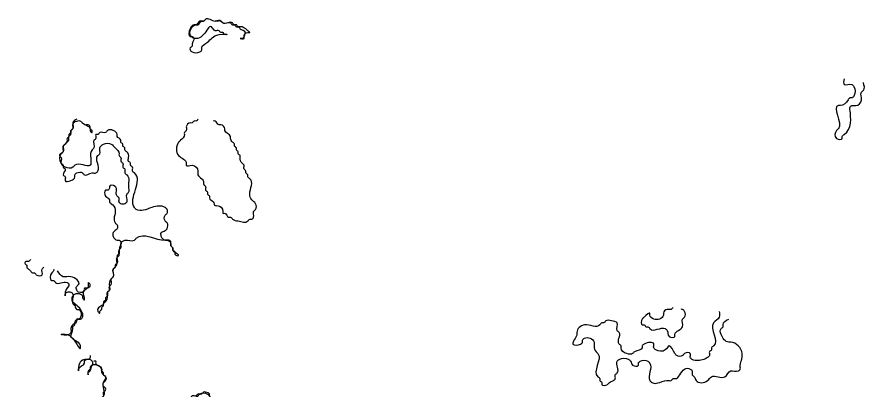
# Model space of a CAD drawing. Header units: metres. Extents: x 0 to 100, y 0 to 141.
# Drawn here: x 85.05 to 96.07, y 22.33 to 27.18 of the extents above; entities that cross this region are included whole.
import ezdxf

# ---------------------------------------------------------------- set-up
doc = ezdxf.new("R2010")
doc.units = ezdxf.units.M

msp = doc.modelspace()

# ---------------------------------------------------------------- linework, layer by layer
for points in [[(87.5, 27.15), (87.475, 27.125), (87.425, 27.125), (87.375, 27.075), (87.35, 27.075), (87.3, 27.025), (87.3, 26.925), (87.325, 26.925), (87.35, 26.9), (87.325, 26.825), (87.325, 26.8), (87.3, 26.775), (87.3, 26.75), (87.325, 26.725), (87.425, 26.725), (87.45, 26.75), (87.45, 26.775), (87.525, 26.85), (87.675, 26.95), (87.775, 26.95), (87.75, 26.95), (87.725, 26.975), (87.7, 26.975), (87.675, 27), (87.625, 27), (87.575, 27.05), (87.475, 26.95), (87.4, 26.9), (87.35, 26.9), (87.3, 26.95), (87.3, 27), (87.375, 27.075), (87.4, 27.075), (87.45, 27.125), (87.475, 27.125), (87.5, 27.15), (87.625, 27.125), (87.7, 27.125), (87.725, 27.1), (87.825, 27.1), (87.85, 27.075), (87.875, 27.075), (87.9, 27.05), (87.925, 27.05), (87.95, 27.025), (88, 27), (88, 26.925), (87.975, 26.9), (87.95, 26.9), (88, 26.9), (88, 26.925), (88.05, 26.975), (88.075, 26.975), (88.05, 27), (87.95, 27.05), (87.925, 27.05), (87.9, 27.075), (87.875, 27.075), (87.85, 27.1), (87.725, 27.1), (87.7, 27.125), (87.625, 27.125)], [(95.8, 26.375), (95.8, 26.3), (95.9, 26.3), (95.925, 26.275), (95.925, 26.15), (95.9, 26.125), (95.875, 26.125), (95.85, 26.1), (95.75, 26.025), (95.725, 26.025), (95.725, 25.725), (95.7, 25.7), (95.7, 25.6), (95.775, 25.6), (95.775, 25.625), (95.8, 25.65), (95.875, 25.975), (95.875, 26), (95.9, 26.025), (95.95, 26.025), (96.025, 26.1), (96.025, 26.2), (96.05, 26.225), (96.05, 26.325)], [(85.825, 25.85), (85.775, 25.8), (85.775, 25.725), (85.75, 25.7), (85.75, 25.675), (85.725, 25.65), (85.725, 25.625), (85.7, 25.6), (85.7, 25.575), (85.675, 25.525), (85.65, 25.5), (85.65, 25.425), (85.6, 25.375), (85.625, 25.35), (85.625, 25.275), (85.65, 25.25), (85.65, 25.225), (85.675, 25.2), (85.65, 25.125), (85.675, 25.1), (85.675, 25.05), (85.75, 25.05), (85.8, 25.1), (85.8, 25.125), (85.825, 25.15), (85.9, 25.15), (85.925, 25.125), (86.025, 25.15), (86.075, 25.15), (86.1, 25.175), (86.1, 25.375), (86.125, 25.4), (86.125, 25.475), (86.175, 25.525), (86.275, 25.525), (86.325, 25.475), (86.375, 25.4), (86.375, 25.375), (86.4, 25.35), (86.4, 25.3), (86.425, 25.275), (86.425, 25.225), (86.45, 25.2), (86.45, 25.15), (86.475, 25.125), (86.5, 24.95), (86.5, 24.9), (86.475, 24.875), (86.475, 24.775), (86.45, 24.75), (86.4, 24.75), (86.375, 24.775), (86.375, 24.825), (86.35, 24.85), (86.325, 24.975), (86.25, 24.975), (86.25, 24.95), (86.225, 24.925), (86.2, 24.925), (86.2, 24.85), (86.25, 24.8), (86.25, 24.775), (86.275, 24.75), (86.325, 24.675), (86.325, 24.5), (86.35, 24.475), (86.35, 24.425), (86.3, 24.375), (86.3, 24.325), (86.35, 24.275), (86.375, 24.275), (86.4, 24.25), (86.375, 24.15), (86.375, 24.1), (86.35, 24.075), (86.35, 23.975), (86.325, 23.95), (86.325, 23.925), (86.3, 23.9), (86.3, 23.8), (86.275, 23.775), (86.25, 23.675), (86.25, 23.625), (86.225, 23.6), (86.225, 23.55), (86.2, 23.525), (86.2, 23.5), (86.175, 23.475), (86.175, 23.45), (86.15, 23.425), (86.1, 23.35), (86.125, 23.325), (86.125, 23.35), (86.15, 23.375), (86.15, 23.4), (86.175, 23.425), (86.175, 23.45), (86.2, 23.475), (86.225, 23.55), (86.225, 23.6), (86.25, 23.625), (86.25, 23.675), (86.275, 23.7), (86.275, 23.775), (86.3, 23.8), (86.3, 23.9), (86.325, 23.925), (86.35, 23.975), (86.35, 24.05), (86.375, 24.075), (86.375, 24.15), (86.4, 24.175), (86.4, 24.225), (86.45, 24.275), (86.575, 24.275), (86.6, 24.3), (86.975, 24.275), (87, 24.275), (87.05, 24.225), (87.05, 24.2), (87.075, 24.175), (87.075, 24.15), (87.1, 24.125), (87.1, 24.1), (87.125, 24.075), (87.15, 24.075), (87.075, 24.15), (87.075, 24.175), (87.05, 24.2), (87.05, 24.25), (87.025, 24.275), (86.975, 24.275), (86.925, 24.325), (86.925, 24.375), (86.975, 24.4), (87, 24.425), (87, 24.5), (86.975, 24.525), (86.975, 24.6), (87, 24.625), (87, 24.675), (86.975, 24.7), (86.8, 24.7), (86.6, 24.675), (86.575, 24.7), (86.575, 25.15), (86.55, 25.175), (86.55, 25.225), (86.525, 25.25), (86.525, 25.275), (86.5, 25.3), (86.5, 25.35), (86.475, 25.425), (86.45, 25.45), (86.45, 25.475), (86.425, 25.5), (86.425, 25.525), (86.4, 25.55), (86.4, 25.575), (86.35, 25.625), (86.35, 25.65), (86.225, 25.7), (86.2, 25.675), (86.125, 25.675), (86.1, 25.65), (86.075, 25.65), (86.075, 25.6), (86.05, 25.575), (86.05, 25.475), (86.025, 25.45), (86, 25.25), (85.8, 25.25), (85.775, 25.225), (85.675, 25.225), (85.625, 25.275), (85.625, 25.4), (85.65, 25.425), (85.65, 25.5), (85.675, 25.525), (85.725, 25.6), (85.725, 25.625), (85.75, 25.65), (85.75, 25.7), (85.775, 25.725), (85.775, 25.775), (85.825, 25.825), (85.875, 25.825), (85.9, 25.8), (86, 25.725), (86, 25.7), (86.025, 25.675), (86.025, 25.7), (86, 25.725), (86, 25.75), (85.975, 25.775), (85.95, 25.775)], [(87.4, 25.85), (87.375, 25.825), (87.35, 25.825), (87.325, 25.8), (87.3, 25.8), (87.25, 25.75), (87.25, 25.7), (87.225, 25.675), (87.225, 25.65), (87.175, 25.575), (87.15, 25.55), (87.15, 25.375), (87.25, 25.275), (87.25, 25.25), (87.325, 25.25), (87.4, 25.175), (87.4, 25.125), (87.45, 25.075), (87.475, 25.025), (87.475, 25), (87.5, 24.975), (87.5, 24.925), (87.525, 24.9), (87.525, 24.875), (87.55, 24.85), (87.55, 24.825), (87.6, 24.775), (87.625, 24.725), (87.65, 24.725), (87.725, 24.65), (87.725, 24.625), (87.75, 24.625), (87.8, 24.575), (87.825, 24.575), (87.85, 24.55), (87.925, 24.525), (88.05, 24.525), (88.075, 24.55), (88.1, 24.55), (88.125, 24.575), (88.125, 24.65), (88.15, 24.675), (88.15, 24.75), (88.1, 24.8), (88.075, 24.875), (88.075, 25.075), (88.05, 25.1), (88.05, 25.125), (88.025, 25.15), (88.025, 25.175), (88, 25.2), (88, 25.25), (87.975, 25.275), (87.95, 25.35), (87.95, 25.375), (87.925, 25.4), (87.925, 25.425), (87.9, 25.45), (87.9, 25.475), (87.875, 25.5), (87.875, 25.525), (87.85, 25.55), (87.825, 25.6), (87.825, 25.625), (87.75, 25.7), (87.75, 25.725), (87.7, 25.775), (87.675, 25.775), (87.625, 25.825), (87.6, 25.825)], [(85.225, 24.025), (85.2, 24), (85.175, 24), (85.15, 23.975), (85.175, 23.95), (85.175, 23.925), (85.2, 23.9), (85.225, 23.875), (85.25, 23.85), (85.275, 23.85), (85.3, 23.825), (85.375, 23.825), (85.375, 23.9), (85.4, 23.925)], [(85.525, 23.9), (85.525, 23.875), (85.5, 23.85), (85.5, 23.75), (85.525, 23.75), (85.55, 23.725), (85.7, 23.725), (85.725, 23.7), (85.675, 23.6), (85.675, 23.55), (85.675, 23.575), (85.7, 23.6), (85.75, 23.6), (85.775, 23.575), (85.775, 23.45), (85.8, 23.425), (85.825, 23.375), (85.85, 23.375), (85.875, 23.35), (85.875, 23.275), (85.85, 23.25), (85.825, 23.25), (85.825, 23.225), (85.775, 23.175), (85.75, 23.125), (85.75, 23.075), (85.725, 23.05), (85.625, 23.05), (85.7, 23.05), (85.875, 22.875), (85.875, 22.9), (85.75, 23.025), (85.775, 23.125), (85.775, 23.15), (85.8, 23.175), (85.8, 23.2), (85.85, 23.25), (85.875, 23.25), (85.9, 23.275), (85.9, 23.325), (85.8, 23.45), (85.775, 23.475), (85.775, 23.55), (85.8, 23.575), (85.875, 23.575), (85.9, 23.55), (85.9, 23.525), (85.925, 23.5), (85.925, 23.525), (85.925, 23.625), (86, 23.7), (85.975, 23.725), (85.975, 23.675), (85.95, 23.65), (85.925, 23.65), (85.925, 23.625), (85.85, 23.6), (85.825, 23.625), (85.825, 23.675), (85.85, 23.7), (85.75, 23.8), (85.65, 23.8), (85.575, 23.875)], [(93.575, 23.4), (93.55, 23.375), (93.5, 23.375), (93.45, 23.325), (93.45, 23.3), (93.4, 23.25), (93.325, 23.25), (93.275, 23.3), (93.275, 23.325), (93.2, 23.275), (93.175, 23.25), (93.175, 23.175), (93.2, 23.175), (93.225, 23.15), (93.25, 23.15), (93.275, 23.125), (93.475, 23.125), (93.5, 23.1), (93.525, 23.025), (93.6, 23.025), (93.6, 23.05), (93.7, 23.15), (93.7, 23.25), (93.725, 23.275), (93.725, 23.35), (93.7, 23.375), (93.675, 23.375)], [(94.175, 23.35), (94.175, 23.275), (94.1, 23.2), (94.1, 22.9), (94.075, 22.875), (94.075, 22.85), (94.05, 22.825), (94.05, 22.775), (94.025, 22.75), (93.975, 22.725), (93.825, 22.725), (93.8, 22.75), (93.8, 22.8), (93.725, 22.8), (93.7, 22.775), (93.625, 22.775), (93.6, 22.8), (93.525, 22.9), (93.475, 22.85), (93.35, 22.85), (93.325, 22.875), (93.325, 22.925), (93.2, 22.925), (93.175, 22.9), (93.175, 22.875), (93.075, 22.825), (93.05, 22.8), (92.975, 22.8), (92.9, 22.875), (92.9, 22.9), (92.875, 22.925), (92.875, 23.075), (92.85, 23.1), (92.85, 23.2), (92.775, 23.225), (92.7, 23.225), (92.675, 23.2), (92.65, 23.2), (92.625, 23.175), (92.425, 23.175), (92.325, 23.075), (92.325, 23.05), (92.275, 22.925), (92.375, 22.925), (92.4, 22.95), (92.4, 22.975), (92.425, 23), (92.5, 23), (92.55, 22.95), (92.55, 22.9), (92.575, 22.825), (92.6, 22.8), (92.6, 22.5), (92.625, 22.475), (92.625, 22.45), (92.65, 22.425), (92.65, 22.4), (92.725, 22.4), (92.75, 22.425), (92.8, 22.45), (92.825, 22.475), (92.825, 22.525), (92.85, 22.55), (92.85, 22.7), (92.875, 22.725), (93, 22.725), (93.025, 22.7), (93.05, 22.65), (93.125, 22.65), (93.125, 22.675), (93.15, 22.7), (93.25, 22.7), (93.275, 22.675), (93.275, 22.45), (93.3, 22.425), (93.525, 22.45), (93.55, 22.45), (93.575, 22.475), (93.6, 22.475), (93.725, 22.6), (93.8, 22.6), (93.825, 22.575), (93.825, 22.525), (93.85, 22.5), (93.875, 22.45), (94.025, 22.45), (94.075, 22.5), (94.25, 22.5), (94.325, 22.575), (94.425, 22.575), (94.45, 22.6), (94.45, 22.625), (94.475, 22.8), (94.325, 22.95), (94.3, 22.95), (94.2, 23.05), (94.2, 23.125), (94.225, 23.15), (94.225, 23.175), (94.3, 23.25)], [(86, 22.775), (86, 22.75), (85.975, 22.725), (85.95, 22.725), (85.85, 22.625), (85.85, 22.575), (85.85, 22.6), (85.925, 22.675), (85.925, 22.7), (86, 22.725), (86.025, 22.7), (86.025, 22.65), (86, 22.625), (86, 22.6), (85.975, 22.575), (85.975, 22.525), (85.975, 22.55), (86, 22.575), (86.025, 22.65), (86.1, 22.65), (86.15, 22.6), (86.15, 22.55), (86.2, 22.5), (86.2, 22.45), (86.175, 22.425), (86.175, 22.25), (86.15, 22.225), (86.125, 22.175), (86.125, 22.15), (86.1, 22.125), (86.1, 22.1), (86.075, 22.075), (86.075, 22.05), (85.925, 21.9), (85.875, 21.9), (85.8, 21.825), (85.725, 21.775), (85.7, 21.775), (85.675, 21.75), (85.6, 21.75), (85.575, 21.725), (85.55, 21.725), (85.55, 21.65), (85.525, 21.625), (85.525, 21.6), (85.5, 21.5), (85.625, 21.5), (85.65, 21.475), (85.65, 21.425), (85.625, 21.4), (85.475, 21.4), (85.45, 21.425), (85.45, 21.45), (85.4, 21.4), (85.35, 21.375), (85.3, 21.375), (85.275, 21.35), (85.225, 21.35), (85.2, 21.375), (85.2, 21.425), (85.25, 21.475), (85.275, 21.475), (85.375, 21.575), (85.4, 21.625), (85.4, 21.65), (85.425, 21.675), (85.425, 21.725), (85.475, 21.775), (85.5, 21.775), (85.475, 21.8), (85.475, 21.825), (85.45, 21.85), (85.4, 21.925), (85.4, 21.95), (85.375, 21.975), (85.35, 21.975), (85.275, 22.05), (85.1, 22.05), (85.075, 22.075), (85.075, 22.15), (85.075, 22.175), (85.075, 22.1), (85.05, 22.075), (85.075, 22.05), (85.25, 22.05), (85.325, 21.975), (85.35, 21.975), (85.425, 21.9), (85.425, 21.875), (85.45, 21.75), (85.425, 21.725), (85.425, 21.7), (85.4, 21.675), (85.4, 21.65), (85.375, 21.625), (85.375, 21.6), (85.25, 21.475), (85.225, 21.475), (85.2, 21.425), (85.175, 21.4), (85.125, 21.4), (85.1, 21.375), (85.1, 21.3), (85.125, 21.3), (85.15, 21.275), (85.175, 21.275), (85.225, 21.325), (85.275, 21.35), (85.3, 21.35), (85.325, 21.375), (85.35, 21.375), (85.375, 21.4), (85.475, 21.4), (85.5, 21.375), (85.575, 21.375), (85.6, 21.4), (85.65, 21.45), (85.675, 21.475), (85.825, 21.475), (85.85, 21.45), (85.85, 21.4), (86, 21.25), (86, 21.225), (86.025, 21.225), (86.05, 21.2), (86.025, 21.125), (86.025, 21.025), (86, 21), (86, 20.875), (85.975, 20.85), (85.975, 20.775), (85.95, 20.75), (85.95, 20.725), (85.925, 20.7), (85.75, 20.5), (85.725, 20.5), (85.7, 20.475), (85.675, 20.475), (85.65, 20.45), (85.625, 20.45), (85.725, 20.45), (85.725, 20.475), (85.75, 20.5), (85.925, 20.65), (85.925, 20.675), (85.95, 20.7), (85.95, 20.725), (85.975, 20.75), (85.975, 20.85), (86, 20.875), (86, 21), (86.025, 21.025), (86.05, 21.125), (86.05, 21.15), (86.075, 21.175), (86.075, 21.2), (86.125, 21.25), (86.125, 21.275), (86.175, 21.325), (86.175, 21.35), (86.475, 21.625), (86.675, 21.825), (86.7, 21.825), (86.775, 21.9), (86.8, 21.9), (86.875, 21.975), (86.9, 21.975), (86.975, 22.05), (87, 22.05), (87.075, 22.1), (87.125, 22.15), (87.175, 22.15), (87.2, 22.175), (87.225, 22.175), (87.25, 22.2), (87.275, 22.2), (87.3, 22.225), (87.325, 22.225), (87.4, 22.25), (87.425, 22.275), (87.525, 22.275), (87.55, 22.25), (87.55, 22.025), (87.525, 22), (87.525, 21.925), (87.5, 21.9), (87.5, 21.85), (87.475, 21.8), (87.45, 21.775), (87.45, 21.75), (87.425, 21.725), (87.425, 21.7), (87.4, 21.675), (87.4, 21.65), (87.375, 21.625), (87.375, 21.55), (87.35, 21.5), (87.325, 21.475), (87.325, 21.425), (87.3, 21.4), (87.3, 21.375), (87.275, 21.35), (87.275, 21.325), (87.225, 21.275), (87.225, 21.25), (87.2, 21.2), (87.175, 21.175), (87.175, 21.15), (87.15, 21.125), (87.15, 21.1), (87.125, 21.075), (87.125, 21.05), (87.075, 21), (87.075, 20.975), (87.025, 20.9), (87, 20.875), (87, 20.85), (86.95, 20.8), (86.95, 20.775), (86.925, 20.75), (86.925, 20.725), (86.8, 20.6), (86.8, 20.575), (86.725, 20.525), (86.675, 20.475), (86.65, 20.475), (86.6, 20.425), (86.575, 20.425), (86.55, 20.4), (86.5, 20.4), (86.475, 20.375), (86.45, 20.35), (86.45, 20.325), (86.525, 20.325), (86.55, 20.3), (86.675, 20.3), (86.7, 20.275), (86.825, 20.275), (86.85, 20.25), (87, 20.25), (87.3, 20.225), (87.325, 20.2), (87.35, 20.225), (87.425, 20.225), (87.45, 20.25), (87.475, 20.25), (87.475, 20.275), (87.45, 20.275), (87.45, 20.25), (87.025, 20.225), (87, 20.25), (86.85, 20.25), (86.825, 20.275), (86.7, 20.275), (86.675, 20.3), (86.575, 20.3), (86.55, 20.325), (86.55, 20.375), (86.625, 20.425), (86.675, 20.475), (86.7, 20.475), (86.9, 20.675), (86.9, 20.7), (86.925, 20.725), (86.925, 20.75), (86.975, 20.8), (86.975, 20.825), (87.025, 20.9), (87.075, 20.95), (87.075, 20.975), (87.125, 21.025), (87.125, 21.05), (87.15, 21.075), (87.15, 21.1), (87.175, 21.125), (87.175, 21.15), (87.2, 21.2), (87.225, 21.225), (87.225, 21.25), (87.25, 21.275), (87.25, 21.3), (87.3, 21.35), (87.3, 21.375), (87.325, 21.4), (87.325, 21.45), (87.35, 21.525), (87.375, 21.55), (87.375, 21.625), (87.425, 21.675), (87.425, 21.7), (87.45, 21.725), (87.45, 21.75), (87.475, 21.775), (87.475, 21.8), (87.5, 21.9), (87.525, 21.925), (87.525, 22), (87.55, 22.025), (87.55, 22.175), (87.575, 22.2), (87.575, 22.225), (87.55, 22.25), (87.55, 22.275), (87.5, 22.3), (87.475, 22.3), (87.45, 22.275), (87.4, 22.275), (87.375, 22.25), (87.325, 22.25), (87.3, 22.225), (87.275, 22.225), (87.225, 22.2), (87.2, 22.175), (87.175, 22.175), (87.15, 22.15), (87.125, 22.15), (87.1, 22.125), (87.075, 22.125), (87.05, 22.1), (87.025, 22.1), (86.95, 22.05), (86.875, 21.975), (86.85, 21.975), (86.775, 21.9), (86.75, 21.9), (86.675, 21.825), (86.65, 21.825), (86.45, 21.625), (86.425, 21.625), (86.2, 21.375), (86.125, 21.3), (86.125, 21.275), (86.075, 21.225), (86.025, 21.225), (86, 21.25), (86, 21.275), (85.875, 21.4), (85.875, 21.425), (85.85, 21.475), (85.825, 21.475), (85.8, 21.5), (85.775, 21.5), (85.75, 21.525), (85.7, 21.475), (85.65, 21.475), (85.625, 21.5), (85.525, 21.5), (85.5, 21.575), (85.55, 21.625), (85.55, 21.675), (85.625, 21.75), (85.675, 21.75), (85.7, 21.775), (85.725, 21.775), (85.75, 21.8), (85.775, 21.8), (85.825, 21.825), (85.9, 21.9), (85.925, 21.9), (85.95, 21.925), (85.975, 21.925), (86.05, 22), (86.05, 22.025), (86.1, 22.075), (86.1, 22.1), (86.125, 22.15), (86.15, 22.175), (86.15, 22.225), (86.175, 22.25), (86.175, 22.3), (86.2, 22.325), (86.2, 22.35), (86.175, 22.375), (86.175, 22.425), (86.2, 22.5), (86.175, 22.525), (86.175, 22.55), (86.15, 22.575), (86.15, 22.6), (86.075, 22.675), (86.075, 22.7), (86.05, 22.7)]]:
    msp.add_spline(points, degree=3)

doc.saveas('drawing.dxf')
